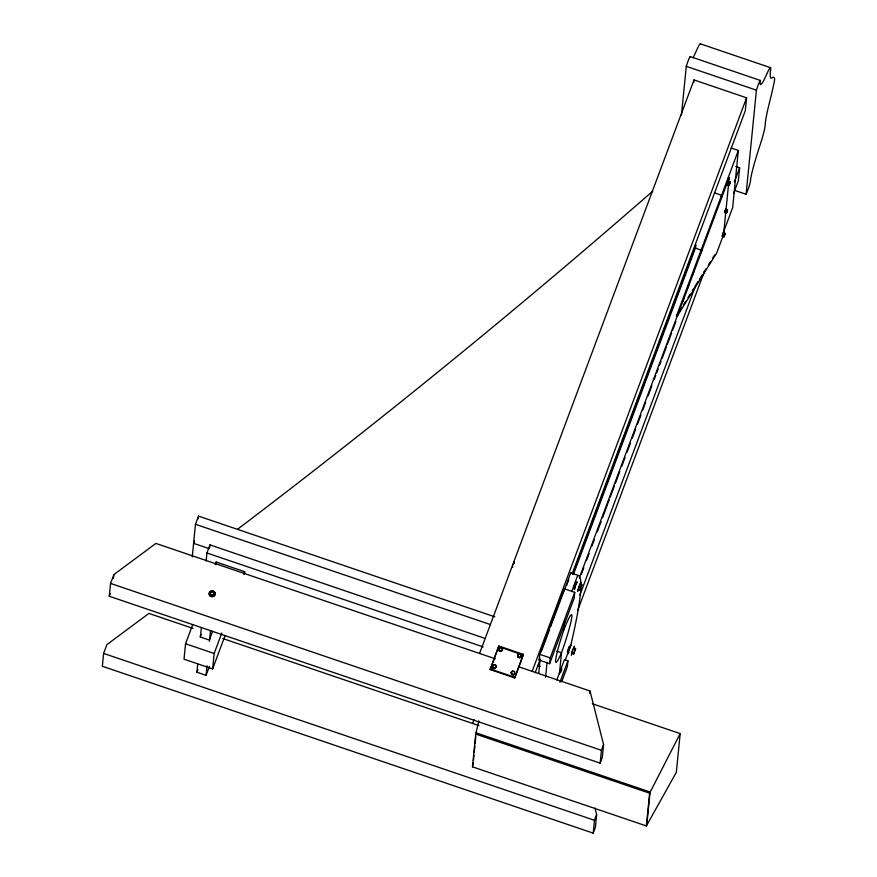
<?xml version="1.0" encoding="UTF-8"?>
<svg xmlns="http://www.w3.org/2000/svg" width="877" height="877" viewBox="0 0 877 877"><rect width="100%" height="100%" fill="white"/><g stroke="black" fill="none" stroke-linecap="round" stroke-linejoin="round"><path stroke-width="1.32" d="M192.995 628.403L148.937 613.418L106.917 644.595L103.618 653.42L102.346 666.268L593.214 833.15L595.362 827.417L596.634 814.569L594.979 808.035M518.735 666.772L590.013 691.01L603.584 744.562L602.313 757.41L600.164 763.143L109.296 596.261L110.568 583.413L113.867 574.599L155.887 543.411L495.406 658.846M113.484 578.447L113.867 574.599M192.238 556.961L195.472 524.293L198.542 516.104L494.825 616.827M192.71 624.599L185.551 643.762L184.017 659.186L212.629 668.91L225.049 635.693M198.268 518.822L198.542 516.104M206.139 561.028L206.939 552.981L209.965 544.891L484.926 638.379M209.439 666.345L206.084 675.323L196.919 672.21L197.731 664.053M200.438 636.834L201.381 627.307M209.691 547.577L209.965 544.891M215.863 564.569L216.115 562.004L244.727 571.727L244.475 574.303M206.084 675.323L207.027 665.796M209.46 641.306L210.535 630.42M212.629 668.91L214.163 653.486L221.804 633.051M592.282 703.727L680.179 733.611L676.342 772.275L646.371 825.959L472.473 766.838L475.718 734.082L478.798 720.894M473.185 763.001L472.473 766.838M473.448 760.381L473.964 755.141M474.227 752.521L474.874 745.976M475.137 743.356L475.783 736.801M490.166 669.589L498.816 646.009L523.35 654.352L523.295 654.998L514.711 677.932L490.166 669.589L498.816 646.009M492.589 665.687L492.863 668.055L494.617 668.647L496.097 666.882L495.746 665.161L493.992 664.569L492.589 665.687L492.863 668.055M493.926 665.215L493.992 664.569M494.617 668.647L496.097 666.882M495.746 665.161L496.031 667.529M502.466 650.317L502.181 647.96L502.466 650.317L501.052 651.436L499.298 650.844L499.024 648.487L500.427 647.369M499.298 650.844L499.024 648.487M501.052 651.436L502.521 649.682M511.236 672.692L512.705 670.927L514.459 671.53L514.744 673.887L513.33 675.005L511.576 674.413L511.236 672.692L512.705 670.927M511.576 674.413L511.302 672.056M513.33 675.005L514.81 673.24M514.459 671.53L514.744 673.887M514.711 677.932L523.35 654.352M517.671 655.492L519.14 653.727L517.671 655.492L518.011 657.202L519.765 657.805L521.179 656.676L520.894 654.319L500.043 647.083M518.011 657.202L517.737 654.845M519.765 657.805L521.234 656.04M520.894 654.319L521.179 656.676M539.125 660.107L539.706 654.319L564.207 588.774L574.731 592.359L574.15 598.136L549.649 663.681L539.125 660.107L539.947 657.914M538.708 673.383L540.046 659.921M545.593 677.11L547.062 662.299M549.649 663.681L550.219 657.903L574.731 592.359M563.999 590.912L564.207 588.774M559.416 673.788L561.51 652.762A33.26 2.784 -71.2 0 0 571.826 616.827A33.26 2.784 -71.2 0 0 563.758 630.07A37.185 3.113 -71.2 0 0 555.59 660.249A37.185 3.113 -71.2 0 0 561.51 652.762L556.829 651.173M563.758 630.07L564.667 620.861M556.818 679.993L564.415 659.657L567.923 660.852L567.353 666.63L561.697 681.758M589.75 693.575L590.013 691.01M593.214 833.15L594.485 820.302L596.634 814.569M600.164 763.143L601.436 750.306L603.584 744.562M681.462 115.008L686.285 66.334A7.74 0.647 -71.2 0 1 689.147 58.452A7.74 0.647 -71.2 0 1 690.265 57.356M693.751 82.504L694.003 79.939L746.59 97.818L745.318 110.666L572.144 573.843M695.68 245.571L695.417 248.136L702.433 250.526M646.371 825.959L649.627 793.203L680.179 733.611M646.82 824.753L650.076 791.997L476.178 732.876M722.275 236.286L723.404 232.8L725.158 233.403L724.029 236.878L722.275 236.286L722.78 235.179M724.632 212.519L725.761 209.033L727.515 209.636L727.45 210.272L726.386 213.111L724.632 212.519L725.761 209.033M727.384 184.904L728.502 181.418L730.256 182.021L730.19 182.657L729.138 185.496L727.384 184.904L728.502 181.418M723.339 233.446L723.404 232.8M723.689 233.282L728.557 184.28M728.82 181.561L729.226 177.483L728.348 177.187M724.029 236.878L725.158 233.403M726.386 213.111L727.515 209.636M729.138 185.496L730.256 182.021M731.133 148.005L738.346 150.449L732.668 207.619L723.087 233.227M735.792 166.52L739.64 167.825L738.368 180.673L733.567 193.499M746.075 194.266L756.412 90.178A7.74 0.647 -71.2 0 1 759.493 81.802A7.74 0.647 -71.2 0 1 760.238 82.032A42.754 3.574 -71.2 0 0 766.849 73.898A24.984 2.094 -71.2 0 1 770.62 69.93A90.748 7.597 -71.2 0 0 772.188 77.746A114.635 9.592 -71.2 0 1 774.654 79.61A114.635 9.592 -71.2 0 1 769.896 100.8A90.748 7.597 -71.2 0 0 765.084 125.707A24.984 2.094 -71.2 0 1 759.646 146.349A42.754 3.574 -71.2 0 0 750.46 180.487A7.74 0.647 -71.2 0 1 749.111 186.297A7.74 0.647 -71.2 0 1 746.075 194.266L734.608 190.364M575.981 582.525C575.838 580.552 572.604 590.298 574.106 588.105M580.179 584.466L580.234 583.907L579.313 585.77M570.839 645.867L570.916 645.012L568.373 651.293M573.832 648.3L573.887 647.741L572.977 649.605M512.628 566.345L512.661 567.211M574.863 587.502L574.895 588.368M576.978 582.843C577.921 577.428 572.593 592.304 574.775 589.18M580.486 584.038L580.76 582.372L578.261 589.772M568.526 651.337L568.559 652.203M514.119 563.319L514.306 562.65M566.816 585.167L567.035 584.378M575.827 583.161L575.323 584.827M569.261 647.851C570.916 641.558 565.906 654.363 567.759 652.017M568.713 650.679L567.803 653.968L568.8 652.17M572.221 651.863L571.848 653.628L572.264 652.992M573.865 648.881L574.424 646.206L572.703 650.35M575.049 586.845L576.726 582.723M572.451 651.129L571.311 655.163L572.308 653.354M513.045 564.941L514.415 561.576M567.309 583.501L567.945 581.692M578.963 586.351L577.647 591.328L578.645 589.519M568.943 649.934L570.39 646.744M572.232 651.359L572.626 650.186M575.016 585.748L574.38 587.447M568.351 650.548L568.669 649.649M109.296 596.261L110.239 593.74M194.464 541.01L193.587 543.345L209.11 548.629M215.161 564.558L216.115 562.004M201.085 634.444L200.142 636.954L209.296 640.067L212.585 631.265M196.919 672.21L197.884 669.644M243.773 574.282L244.727 571.727M479.566 653.464L694.003 79.939M472.615 723.47L474.062 719.611M532.164 671.343L746.59 97.818M541.186 651.929L549.671 629.237M550.613 626.715L563.527 592.183M563.747 591.58L570.73 572.922L577.735 575.301A285.255 23.876 -71.2 0 1 580.881 583.863M535.211 672.637L540.002 659.811M572.736 574.391L695.932 244.902M573.437 574.391L695.669 247.467M571.694 591.482L577.735 575.301M723.097 235.858L716.706 252.96L677.636 315.457L676.386 316.18L738.346 150.449M579.28 578.031L678.546 312.519M682.383 302.258L683.83 298.41M687.656 288.149L689.103 284.301M692.94 274.041L694.376 270.193M700.613 253.519L702.049 249.671M677.636 315.457L729.226 177.483M581.418 574.194L583.819 567.781M586.691 560.085L589.092 553.672M591.975 545.976L594.365 539.563M597.248 531.868L601.085 521.596M602.521 517.748L609.23 499.791M610.195 497.226L614.514 485.683M615.468 483.117L619.787 471.574M621.705 466.443L625.06 457.465M626.978 452.335L630.333 443.356M632.251 438.226L635.617 429.248M637.535 424.117L640.89 415.139M642.808 410.008L645.68 402.313M648.081 395.9L651.918 385.639M654.319 379.226L655.755 375.378M656.709 372.813L658.156 368.965M659.592 365.117L661.028 361.269M661.992 358.704L666.301 347.16M667.265 344.595L671.585 333.052M672.538 330.486L675.893 321.508M579.905 595.077L695.516 285.869M734.367 181.934L739.64 167.825M577.669 610.491L704.308 271.76M560.556 672.681L561.949 668.954M565.205 660.238L568.46 651.534M559.91 682.284L567.923 660.852M568.252 580.881L568.767 579.752M676.386 316.18L681.451 308.079M683.621 304.604L685.792 301.129M687.963 297.654L690.133 294.19M692.304 290.715L693.751 288.401M695.198 286.077L698.092 281.451M699.539 279.138L702.433 274.512M703.88 272.188L706.051 268.724M708.21 265.249L710.381 261.774M712.552 258.298L714.722 254.834M652.641 191.241C518.219 308.627 379.763 421.377 237.59 529.248M498.958 649.123L500.361 648.004M700.405 43.85L770.532 67.693M690.232 56.61L760.359 80.454M686.285 66.334L756.412 90.178M728.009 182.515L729.763 183.118M727.439 184.258L729.193 184.861M714.371 192.841L721.585 195.286M721.124 196.514L722.001 196.81M725.696 209.68L727.45 210.272M725.268 210.14L727.011 210.732M725.136 211.423L726.89 212.015M724.698 211.872L726.452 212.475M722.9 233.896L724.654 234.499M722.341 235.639L724.095 236.231M195.472 524.293L490.462 624.588M539.706 654.319L550.219 657.903M499.364 650.197L501.118 650.8M518.077 656.566L519.831 657.158M206.939 552.981L483.205 646.908M537.678 665.424L540.276 666.312M492.929 667.408L494.683 668M511.642 673.766L513.396 674.369M490.232 668.943L514.777 677.296M110.568 583.413L601.436 750.306M222.802 638.533L479.028 725.641M475.718 734.082L649.627 793.203M185.551 643.762L214.163 653.486M103.618 653.42L594.485 820.302M692.918 57.871A42.754 3.574 -71.2 0 0 696.722 50.055A24.984 2.094 -71.2 0 1 700.548 44.069M570.73 572.922A285.255 23.876 -71.2 0 1 572.023 573.591M580.804 588.423A285.255 23.876 -71.2 0 1 570.784 645.308M211.094 595.351A1.864 1.743 5.7 0 1 210.732 595.044M579.993 589.826L579.938 590.385L581.988 584.51L579.993 589.826M573.657 653.661L573.602 654.22L575.641 648.344L573.657 653.661M210.798 594.409A1.864 1.743 5.7 0 0 213.955 593.882A1.864 1.743 5.7 0 0 211.85 591.569A1.864 1.743 5.7 0 0 210.798 594.409M210.765 594.727A1.864 1.743 5.7 0 0 213.922 594.2A1.864 1.743 5.7 0 0 211.817 591.887A1.864 1.743 5.7 0 0 210.765 594.727M209.844 595.746A3.026 2.839 5.7 0 0 214.986 594.902A3.026 2.839 5.7 0 0 211.576 591.131A3.026 2.839 5.7 0 0 209.844 595.746M209.877 595.428A3.026 2.839 5.7 0 0 215.018 594.573A3.026 2.839 5.7 0 0 211.609 590.813A3.026 2.839 5.7 0 0 209.877 595.428"/></g></svg>
